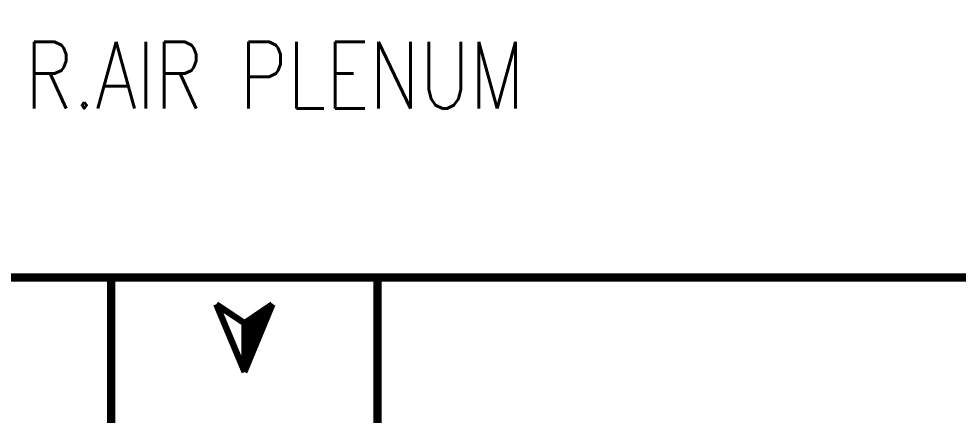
# Model space of a CAD drawing. Extents: x 1264 to 8183, y -10806 to -8316.
# Drawn here: x 4336.3 to 4562.2, y -9905.6 to -9810.2 of the extents above; entities that cross this region are included whole.
import ezdxf

# ---------------------------------------------------------------- set-up
doc = ezdxf.new("R2010")
doc.units = 0
doc.header["$LTSCALE"] = 200
doc.header["$MEASUREMENT"] = 0
doc.layers.get('0').update_dxf_attribs({"linetype": 'CONTINUOUS'})
doc.layers.add('S.A TEXT', color=7, linetype='CONTINUOUS')
doc.layers.add('Smc_RaDuct', color=122, linetype='CONTINUOUS', lineweight=100)
doc.styles.add('SMC_TEXTING', font='simplex.shx', dxfattribs={"width": 0.8})

# ---------------------------------------------------------------- blocks, each defined once
blk = doc.blocks.new('AROW')
h = blk.add_hatch()
h.set_pattern_fill('ANSI31,_O', color=8, scale=33.381621)
h.set_pattern_definition([(45, (-361.5264, -565.2318), (-2.950546, 2.950546), [])])
h.paths.add_polyline_path([(34.3, 0), (-34.3, 0), (-61.1, 39.7)])
for p, q in [((-34.3, 0), (-61.1, 39.7)), ((34.3, 0), (-61.1, 39.7)), ((-61.1, -39.7), (-34.3, 0)), ((-61.1, -39.7), (34.3, 0)), ((-34.3, 0), (34.3, 0))]:
    blk.add_line(p, q)

msp = doc.modelspace()

# ---------------------------------------------------------------- linework, layer by layer
at = {"layer": 'Smc_RaDuct', "lineweight": -3, "ltscale": 5, "const_width": 2}
msp.add_lwpolyline([(4635.35, -9790.82), (4195.2, -9790.82), (4195.2, -9872.48), (4635.35, -9872.48)], close=True, dxfattribs=at)
for points in [[(4358.55, -9872.48), (4358.55, -10028.79), (4498.57, -10028.79)], [(4422.55, -9872.48), (4422.55, -9965.17), (4498.57, -9965.17)]]:
    msp.add_lwpolyline(points, dxfattribs=at)

# ---------------------------------------------------------------- block references
at = {"layer": 'Smc_RaDuct', "color": 4, "lineweight": 13, "xscale": 0.1700787401574803, "yscale": 0.1700787401574803, "zscale": 0.1700787401574803, "rotation": 270}
msp.add_blockref('AROW', (4390.55, -9889.31), dxfattribs=at)

# ---------------------------------------------------------------- texts
at = {"layer": 'S.A TEXT', "lineweight": -3, "insert": (4404.24, -9823.82), "char_height": 16, "attachment_point": 4, "style": 'SMC_TEXTING'}
msp.add_mtext('\\pi-66.4381;R.AIR PLENUM', dxfattribs=at)

doc.saveas('drawing.dxf')
